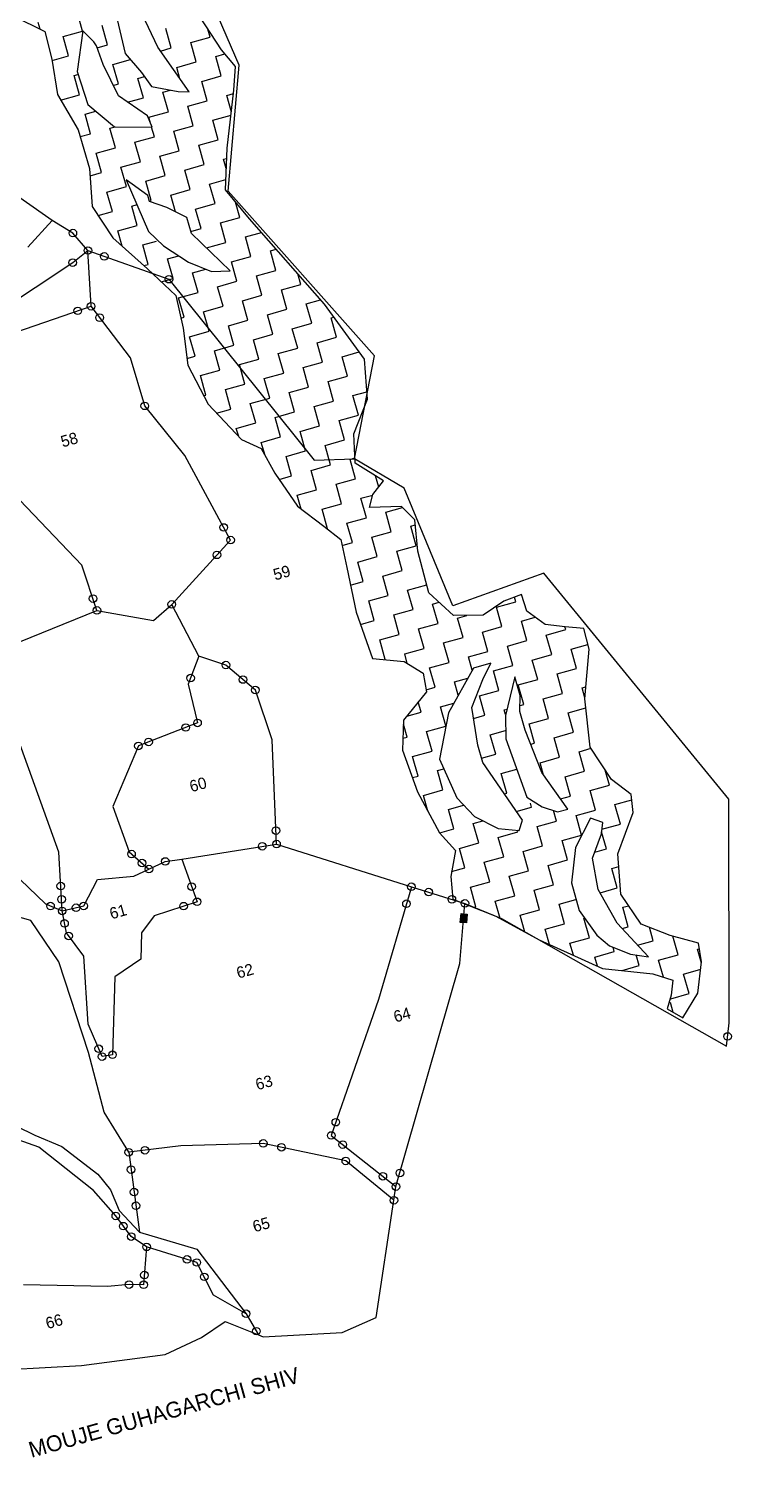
# Model space of a CAD drawing. Header units: metres. Extents: x 305197 to 308416, y 1934351 to 1939212.
# Drawn here: x 307818 to 308416, y 1934351 to 1935566 of the extents above; entities that cross this region are included whole.
import ezdxf

# ---------------------------------------------------------------- set-up
doc = ezdxf.new("R2010")
doc.units = ezdxf.units.M
for name, color, linetype in [('OFF', 1, 'Continuous'), ('POLY_HATCH', 12, 'Continuous'), ('POLY_PARCEL', 6, 'Continuous'), ('POLY_WATER', 4, 'Continuous'), ('TEXT_MAPOUT', 7, 'Continuous'), ('TEXT_PARCEL', 7, 'Continuous'), ('V_BOUND_LINE', 7, 'Continuous')]:
    doc.layers.add(name, color=color, linetype=linetype)
doc.styles.add('TEXT_MAP', font='')
doc.styles.get('TEXT_MAP').set_extended_font_data('Kruti Dev 050')

msp = doc.modelspace()

# ---------------------------------------------------------------- hatches: boundary and pattern name
msp.add_hatch(color=256).paths.add_polyline_path([(308191.4, 1934813.1), (308186.2, 1934813.5), (308185.5, 1934806), (308190.7, 1934805.6)])

# ---------------------------------------------------------------- linework, layer by layer
msp.add_lwpolyline([(308185.5, 1934806), (308186.2, 1934813.5), (308191.4, 1934813.1), (308190.7, 1934805.6)], close=True)
for centre in [(307856.1, 1935392.1), (307868.9, 1935377.3), (307856, 1935367), (307882.8, 1935372.3), (307937.8, 1935352.9), (307871.6, 1935329.9), (307860.2, 1935326), (307878.9, 1935320.2), (307917.2, 1935245.2), (307984.4, 1935141.8), (307990.2, 1935131.1), (307978.6, 1935118.5), (307873.3, 1935081.3), (307940.2, 1935076.4), (307876.6, 1935071.3), (307986.3, 1935024.8), (307956.2, 1935013.7), (308000.7, 1935012.5), (308011.3, 1935003.5), (307962.1, 1934975.6), (307952.1, 1934971.7), (307911.8, 1934956), (307920.5, 1934959.4), (308028.8, 1934884), (308017.1, 1934870.7), (308029.3, 1934872.6), (307906, 1934864.1), (307914.9, 1934856.4), (307934.7, 1934857.8), (307920.8, 1934851.3), (307845.8, 1934836.9), (307957.1, 1934836.4), (308144, 1934836.3), (308158.7, 1934831.8), (307837.1, 1934819.9), (307846.5, 1934825.6), (307858.8, 1934818.5), (307865.3, 1934820), (307950.3, 1934819.8), (307961.7, 1934823.5), (308139.8, 1934821.9), (308178.4, 1934825.6), (308189.5, 1934822.1), (307847, 1934815.7), (307849, 1934805.1), (307852.5, 1934794.5), (308412.9, 1934709), (307878.1, 1934698.6), (307880.9, 1934691.9), (307889.8, 1934693.5), (308079.7, 1934636.1), (308075.8, 1934624.8), (307917.4, 1934612.2), (308018, 1934618.1), (308033.5, 1934614.8), (308085.6, 1934617), (307903.6, 1934610.5), (308088.2, 1934603.2), (307905.6, 1934595.8), (308119.7, 1934590.1), (308134.2, 1934592.9), (307908.1, 1934576.7), (308130.8, 1934581.3), (307909.7, 1934565.1), (308129.1, 1934569.7), (307892.6, 1934556.4), (307899, 1934547.7), (307905.7, 1934538.8), (307918.8, 1934530.1), (307953.2, 1934519.4), (307961.5, 1934516.8), (307916.9, 1934506.1), (307967.8, 1934504.6), (307903.9, 1934498), (307916.3, 1934497.9), (308003.4, 1934473.2), (308012.2, 1934458.4)]:
    msp.add_circle(centre, 3.22)
at = {"layer": 'OFF'}
msp.add_line((307912.8, 1934542.5), (307895.6, 1934561), dxfattribs=at)
at = {"layer": 'POLY_HATCH'}
for p, q in [((307805.4, 1935576.9), (307832.2, 1935563.6)), ((307928.4, 1935550.1), (307915.1, 1935578.2)), ((307982.4, 1935548), (307964.4, 1935575.6)), ((307832.2, 1935563.6), (307838.2, 1935540.1)), ((307864.6, 1935564), (307859.7, 1935529.4)), ((307873.9, 1935554.7), (307864.6, 1935564)), ((307893.8, 1935573.6), (307900.6, 1935544.9)), ((307876.2, 1935551.3), (307873.9, 1935554.7)), ((307881.9, 1935535.6), (307876.2, 1935551.3)), ((307955, 1935512.3), (307928.4, 1935550.1)), ((307838.2, 1935540.1), (307843, 1935509.9)), ((307900.6, 1935544.9), (307914.4, 1935528.8)), ((307994.4, 1935533.7), (307982.4, 1935548)), ((307859.7, 1935529.4), (307868.9, 1935501.4)), ((307894.8, 1935508.7), (307881.9, 1935535.6)), ((307914.4, 1935528.8), (307923.1, 1935516.7)), ((307993.1, 1935513.5), (307994.4, 1935533.7)), ((307923.1, 1935516.7), (307945.6, 1935512.4)), ((307987.2, 1935464.2), (307993.1, 1935513.5)), ((307843, 1935509.9), (307860.5, 1935480)), ((307868.9, 1935501.4), (307891.5, 1935482.5)), ((307919.5, 1935491.7), (307894.8, 1935508.7)), ((307945.6, 1935512.4), (307955, 1935512.3)), ((307923.5, 1935482.2), (307919.5, 1935491.7)), ((307860.5, 1935480), (307870.3, 1935446.9)), ((307891.5, 1935482.5), (307923.5, 1935482.2)), ((307985.8, 1935429), (307987.2, 1935464.2)), ((307870.3, 1935446.9), (307872.4, 1935414.8)), ((307901.5, 1935437.5), (307920.5, 1935393.6)), ((307919.9, 1935424), (307901.5, 1935437.5)), ((308006.2, 1935404.2), (307985.8, 1935429)), ((307921.3, 1935419.1), (307919.9, 1935424)), ((307936.1, 1935413.9), (307921.3, 1935419.1)), ((307872.4, 1935414.8), (307890.1, 1935388.2)), ((307953.1, 1935405.4), (307936.1, 1935413.9)), ((307956.9, 1935391.9), (307953.1, 1935405.4)), ((308070, 1935331.7), (308006.2, 1935404.2)), ((307920.5, 1935393.6), (307933.3, 1935381.2)), ((307989.9, 1935359.9), (307956.9, 1935391.9)), ((307890.1, 1935388.2), (307919.5, 1935361.6)), ((307933.3, 1935381.2), (307954.5, 1935367.3)), ((307954.5, 1935367.3), (307974, 1935359.5)), ((307919.5, 1935361.6), (307943.6, 1935339)), ((307974, 1935359.5), (307989.9, 1935359.9)), ((307943.6, 1935339), (307949.8, 1935311.3)), ((308104.1, 1935285), (308070, 1935331.7)), ((307949.8, 1935311.3), (307953.8, 1935279.7)), ((308106.7, 1935251), (308104.1, 1935285)), ((307953.8, 1935279.7), (307971.2, 1935246.6)), ((307971.2, 1935246.6), (307999.5, 1935216.5)), ((308095.1, 1935221.5), (308106.7, 1935251)), ((308096.2, 1935196.6), (308095.1, 1935221.5)), ((307999.5, 1935216.5), (308016.1, 1935208.9)), ((308016.1, 1935208.9), (308027.8, 1935188.1)), ((308027.8, 1935188.1), (308047.1, 1935159.8)), ((308120.3, 1935181.4), (308096.2, 1935196.6)), ((308111.3, 1935169.8), (308120.3, 1935181.4)), ((308108.4, 1935158.8), (308111.3, 1935169.8)), ((308047.1, 1935159.8), (308069.5, 1935143)), ((308135.6, 1935159.5), (308108.4, 1935158.8)), ((308146.8, 1935148.2), (308135.6, 1935159.5)), ((308069.5, 1935143), (308083.9, 1935131.6)), ((308149.5, 1935121.6), (308146.8, 1935148.2)), ((308083.9, 1935131.6), (308089, 1935107.8)), ((308158.9, 1935086.3), (308149.5, 1935121.6)), ((308089, 1935107.8), (308097, 1935069.9)), ((308179.8, 1935067), (308158.9, 1935086.3)), ((308222.6, 1935079), (308205, 1935067.1)), ((308237.6, 1935084.8), (308222.6, 1935079)), ((308242.1, 1935070.6), (308237.6, 1935084.8)), ((308097, 1935069.9), (308110.8, 1935030.4)), ((308205, 1935067.1), (308179.8, 1935067)), ((308257.6, 1935059.4), (308242.1, 1935070.6)), ((308274.8, 1935057.3), (308257.6, 1935059.4)), ((308290.7, 1935055.9), (308274.8, 1935057.3)), ((308295.1, 1935038.4), (308290.7, 1935055.9)), ((308110.8, 1935030.4), (308137.8, 1935027.8)), ((308137.8, 1935027.8), (308154, 1935017.9)), ((308291.5, 1934996.1), (308295.1, 1935038.4)), ((308154, 1935017.9), (308156.8, 1935002.1)), ((308196.7, 1935022.1), (308175.4, 1934984.2)), ((308211.5, 1935026.3), (308196.7, 1935022.1)), ((308204.7, 1935012.4), (308211.5, 1935026.3)), ((308211.5, 1935026.3), (308211.5, 1935026.3)), ((308195.5, 1934988.6), (308204.7, 1935012.4)), ((308232, 1935014.8), (308224, 1934981.9)), ((308236.5, 1934998.8), (308232, 1935014.8)), ((308156.8, 1935002.1), (308137.3, 1934977.9)), ((308236.3, 1934985.4), (308236.5, 1934998.8)), ((308236.5, 1934998.8), (308236.5, 1934998.8)), ((308296, 1934955.1), (308291.5, 1934996.1)), ((308175.4, 1934984.2), (308167.9, 1934944.9)), ((308200.5, 1934956.7), (308195.5, 1934988.6)), ((308224, 1934981.9), (308224.2, 1934962.1)), ((308240.8, 1934969.4), (308236.3, 1934985.4)), ((308137.3, 1934977.9), (308136.5, 1934952.5)), ((308254.9, 1934933.5), (308240.8, 1934969.4)), ((308204.6, 1934941.9), (308200.5, 1934956.7)), ((308224.2, 1934962.1), (308242.1, 1934912.6)), ((308314, 1934927.5), (308296, 1934955.1)), ((308136.5, 1934952.5), (308149.1, 1934917)), ((308167.9, 1934944.9), (308182.5, 1934911.8)), ((308238.4, 1934892.9), (308204.6, 1934941.9)), ((308276.9, 1934902.4), (308254.9, 1934933.5)), ((308331, 1934914.6), (308314, 1934927.5)), ((308149.1, 1934917), (308168, 1934882.1)), ((308182.5, 1934911.8), (308197.6, 1934896.1)), ((308242.1, 1934912.6), (308255.1, 1934904.3)), ((308332.6, 1934899.5), (308331, 1934914.6)), ((308197.6, 1934896.1), (308217.8, 1934885.8)), ((308255.1, 1934904.3), (308268.3, 1934900)), ((308268.3, 1934900), (308276.9, 1934902.4)), ((308296.4, 1934894.6), (308283.5, 1934869.7)), ((308306.8, 1934890.9), (308296.4, 1934894.6)), ((308319.4, 1934864.2), (308332.6, 1934899.5)), ((308168, 1934882.1), (308181.4, 1934867.1)), ((308217.8, 1934885.8), (308235.5, 1934884.1)), ((308235.5, 1934884.1), (308238.4, 1934892.9)), ((308298, 1934860.5), (308305.5, 1934881.2)), ((308305.5, 1934881.2), (308306.8, 1934890.9)), ((308283.5, 1934869.7), (308280, 1934839.5)), ((308181.4, 1934867.1), (308177.4, 1934845.1)), ((308302.8, 1934833.9), (308298, 1934860.5)), ((308322.1, 1934830.1), (308319.4, 1934864.2)), ((308177.4, 1934845.1), (308179.1, 1934825.8)), ((308280, 1934839.5), (308286.6, 1934816.1)), ((308318.9, 1934805.2), (308302.8, 1934833.9)), ((308179.1, 1934825.8), (308215.8, 1934811.3)), ((308339.5, 1934804.5), (308322.1, 1934830.1)), ((308215.8, 1934811.3), (308252.5, 1934791.2)), ((308286.6, 1934816.1), (308301.8, 1934795.1)), ((308345.5, 1934776.8), (308318.9, 1934805.2)), ((308364.1, 1934794.9), (308339.5, 1934804.5)), ((308252.5, 1934791.2), (308306.6, 1934766.9)), ((308301.8, 1934795.1), (308312.3, 1934786.1)), ((308312.3, 1934786.1), (308330.2, 1934779.1)), ((308388, 1934788.2), (308364.1, 1934794.9)), ((308390.8, 1934772.4), (308388, 1934788.2)), ((308330.2, 1934779.1), (308345.5, 1934776.8)), ((308387.6, 1934745.8), (308390.8, 1934772.4)), ((308306.6, 1934766.9), (308349.2, 1934762.3)), ((308349.2, 1934762.3), (308366.2, 1934756.9)), ((308366.2, 1934756.9), (308365, 1934744.2)), ((308365, 1934744.2), (308361.4, 1934732.6)), ((308374.8, 1934724.7), (308387.6, 1934745.8)), ((308361.4, 1934732.6), (308374.8, 1934724.7))]:
    msp.add_line(p, q, dxfattribs=at)
at = {"layer": 'POLY_HATCH', "linetype": 'Continuous'}
for p, q in [((307864.4, 1935563.9), (307859.7, 1935580.5)), ((307828.3, 1935565.5), (307826.7, 1935571.2)), ((307847.9, 1935559.3), (307864.4, 1935563.9)), ((307885.6, 1935552.1), (307880.9, 1935568.6)), ((307939.8, 1935549.5), (307935.2, 1935566)), ((307972.9, 1935558.8), (307971, 1935565.5)), ((307852.5, 1935542.8), (307847.9, 1935559.3)), ((307876.8, 1935549.6), (307885.6, 1935552.1)), ((307930.6, 1935546.9), (307939.8, 1935549.5)), ((307956.4, 1935554.1), (307972.9, 1935558.8)), ((307961, 1935537.6), (307956.4, 1935554.1)), ((307838.4, 1935538.8), (307852.5, 1935542.8)), ((307890.2, 1935535.5), (307905.1, 1935539.7)), ((307944.5, 1935532.9), (307961, 1935537.6)), ((307977.6, 1935542.2), (307985.4, 1935544.4)), ((307982.2, 1935525.7), (307977.6, 1935542.2)), ((307857.2, 1935526.2), (307860.4, 1935527.1)), ((307861.8, 1935509.7), (307857.2, 1935526.2)), ((307894.9, 1935519), (307890.2, 1935535.5)), ((307911.4, 1935523.6), (307917, 1935525.2)), ((307947.2, 1935523.4), (307944.5, 1935532.9)), ((307965.7, 1935521.1), (307982.2, 1935525.7)), ((307890.5, 1935517.7), (307894.9, 1935519)), ((307916.1, 1935507.1), (307911.4, 1935523.6)), ((307932.6, 1935511.8), (307939.2, 1935513.6)), ((307970.3, 1935504.5), (307965.7, 1935521.1)), ((307845.7, 1935505.2), (307861.8, 1935509.7)), ((307902.6, 1935503.3), (307916.1, 1935507.1)), ((307937.3, 1935495.2), (307932.6, 1935511.8)), ((307953.8, 1935499.9), (307970.3, 1935504.5)), ((307986.9, 1935509.2), (307992.8, 1935510.8)), ((307990.9, 1935494.9), (307986.9, 1935509.2)), ((307866.5, 1935493.1), (307875.7, 1935495.7)), ((307871.1, 1935476.6), (307866.5, 1935493.1)), ((307920.7, 1935490.6), (307937.3, 1935495.2)), ((307922.1, 1935485.5), (307920.7, 1935490.6)), ((307958.4, 1935483.3), (307953.8, 1935499.9)), ((307975, 1935488), (307990.6, 1935492.4)), ((307862.2, 1935474.1), (307871.1, 1935476.6)), ((307887.6, 1935481.3), (307892, 1935482.5)), ((307892.3, 1935464.7), (307887.6, 1935481.3)), ((307925.4, 1935474), (307923.1, 1935482.2)), ((307941.9, 1935478.7), (307958.4, 1935483.3)), ((307946.6, 1935462.1), (307941.9, 1935478.7)), ((307979.6, 1935471.4), (307975, 1935488)), ((307875.8, 1935460.1), (307892.3, 1935464.7)), ((307908.8, 1935469.4), (307925.4, 1935474)), ((307913.5, 1935452.8), (307908.8, 1935469.4)), ((307963.1, 1935466.8), (307979.6, 1935471.4)), ((307967.7, 1935450.3), (307963.1, 1935466.8)), ((307880.4, 1935443.5), (307875.8, 1935460.1)), ((307896.9, 1935448.2), (307913.5, 1935452.8)), ((307930, 1935457.5), (307946.6, 1935462.1)), ((307934.7, 1935441), (307930, 1935457.5)), ((307984.3, 1935454.9), (307986.8, 1935455.6)), ((307986.5, 1935447), (307984.3, 1935454.9)), ((307870.7, 1935440.8), (307880.4, 1935443.5)), ((307901.6, 1935431.7), (307896.9, 1935448.2)), ((307918.1, 1935436.3), (307934.7, 1935441)), ((307951.2, 1935445.6), (307967.7, 1935450.3)), ((307955.9, 1935429.1), (307951.2, 1935445.6)), ((307885.1, 1935427), (307901.6, 1935431.7)), ((307922.8, 1935419.8), (307918.1, 1935436.3)), ((307939.3, 1935424.4), (307955.9, 1935429.1)), ((307972.4, 1935433.7), (307986.1, 1935437.6)), ((307977, 1935417.2), (307972.4, 1935433.7)), ((307889.7, 1935410.5), (307885.1, 1935427)), ((307906.2, 1935415.1), (307910.7, 1935416.4)), ((307921.3, 1935419.3), (307922.8, 1935419.8)), ((307943.3, 1935410.3), (307939.3, 1935424.4)), ((307960.5, 1935412.5), (307977, 1935417.2)), ((307998.2, 1935405.3), (307994.5, 1935418.4)), ((307877.5, 1935407.1), (307889.7, 1935410.5)), ((307910.9, 1935398.6), (307906.2, 1935415.1)), ((307965.2, 1935396), (307960.5, 1935412.5)), ((307981.7, 1935400.7), (307998.2, 1935405.3)), ((307894.4, 1935393.9), (307910.9, 1935398.6)), ((307898, 1935381), (307894.4, 1935393.9)), ((307956.4, 1935393.6), (307965.2, 1935396)), ((307986.3, 1935384.1), (307981.7, 1935400.7)), ((308002.9, 1935388.8), (308016.4, 1935392.6)), ((307915.6, 1935382.1), (307927.1, 1935385.3)), ((307920.2, 1935365.5), (307915.6, 1935382.1)), ((307969.8, 1935379.5), (307986.3, 1935384.1)), ((307969.8, 1935379.3), (307969.8, 1935379.5)), ((308007.5, 1935372.2), (308002.9, 1935388.8)), ((307936.7, 1935370.2), (307946.1, 1935372.8)), ((307941.4, 1935353.6), (307936.7, 1935370.2)), ((307991, 1935367.6), (308007.5, 1935372.2)), ((307995.6, 1935351.1), (307991, 1935367.6)), ((308024.1, 1935376.9), (308029, 1935378.3)), ((308028.7, 1935360.4), (308024.1, 1935376.9)), ((307916.4, 1935364.5), (307920.2, 1935365.5)), ((307957.9, 1935358.3), (307969.1, 1935361.4)), ((307962.6, 1935341.7), (307957.9, 1935358.3)), ((308012.2, 1935355.7), (308028.7, 1935360.4)), ((308016.8, 1935339.2), (308012.2, 1935355.7)), ((308049.9, 1935348.5), (308047.4, 1935357.4)), ((307931.1, 1935350.7), (307941.4, 1935353.6)), ((307979.1, 1935346.4), (307995.6, 1935351.1)), ((307983.8, 1935329.9), (307979.1, 1935346.4)), ((308033.4, 1935343.8), (308049.9, 1935348.5)), ((308038, 1935327.3), (308033.4, 1935343.8)), ((307946, 1935337.1), (307962.6, 1935341.7)), ((307950.7, 1935320.6), (307946, 1935337.1)), ((308000.3, 1935334.5), (308016.8, 1935339.2)), ((308004.9, 1935318), (308000.3, 1935334.5)), ((308054.5, 1935331.9), (308066.8, 1935335.4)), ((308059.2, 1935315.4), (308054.5, 1935331.9)), ((307947.9, 1935319.8), (307950.7, 1935320.6)), ((307967.2, 1935325.2), (307983.8, 1935329.9)), ((307971.9, 1935308.7), (307967.2, 1935325.2)), ((308021.5, 1935322.6), (308038, 1935327.3)), ((308026.1, 1935306.1), (308021.5, 1935322.6)), ((308075.7, 1935320), (308078, 1935320.7)), ((308080.4, 1935303.5), (308075.7, 1935320)), ((307955.3, 1935304), (307971.9, 1935308.7)), ((307988.4, 1935313.3), (308004.9, 1935318)), ((307993.1, 1935296.8), (307988.4, 1935313.3)), ((308042.7, 1935310.7), (308059.2, 1935315.4)), ((308047.3, 1935294.2), (308042.7, 1935310.7)), ((307960, 1935287.5), (307955.3, 1935304)), ((307976.5, 1935292.1), (307993.1, 1935296.8)), ((308009.6, 1935301.4), (308026.1, 1935306.1)), ((308014.2, 1935284.9), (308009.6, 1935301.4)), ((308063.8, 1935298.9), (308080.4, 1935303.5)), ((308068.5, 1935282.3), (308063.8, 1935298.9)), ((307953.1, 1935285.5), (307960, 1935287.5)), ((307981.2, 1935275.6), (307976.5, 1935292.1)), ((307997.7, 1935280.3), (308014.2, 1935284.9)), ((308030.8, 1935289.6), (308047.3, 1935294.2)), ((308035.4, 1935273), (308030.8, 1935289.6)), ((308052, 1935277.7), (308068.5, 1935282.3)), ((308085, 1935287), (308099.6, 1935291.1)), ((308089.7, 1935270.4), (308085, 1935287)), ((307964.6, 1935271), (307981.2, 1935275.6)), ((307969.3, 1935254.4), (307964.6, 1935271)), ((308002.4, 1935263.7), (307997.7, 1935280.3)), ((308018.9, 1935268.4), (308035.4, 1935273)), ((308056.6, 1935261.1), (308052, 1935277.7)), ((308073.1, 1935265.8), (308089.7, 1935270.4)), ((307985.8, 1935259.1), (308002.4, 1935263.7)), ((307990.5, 1935242.5), (307985.8, 1935259.1)), ((308023.5, 1935251.8), (308018.9, 1935268.4)), ((308040.1, 1935256.5), (308056.6, 1935261.1)), ((308077.8, 1935249.3), (308073.1, 1935265.8)), ((307967.4, 1935253.9), (307969.3, 1935254.4)), ((308007, 1935247.2), (308023.5, 1935251.8)), ((308011.7, 1935230.7), (308007, 1935247.2)), ((308044.7, 1935240), (308040.1, 1935256.5)), ((308061.3, 1935244.6), (308077.8, 1935249.3)), ((308094.3, 1935253.9), (308106.2, 1935257.2)), ((308099, 1935237.4), (308094.3, 1935253.9)), ((307978.2, 1935239.1), (307990.5, 1935242.5)), ((308028.2, 1935235.3), (308044.7, 1935240)), ((308032.8, 1935218.8), (308028.2, 1935235.3)), ((308065.9, 1935228.1), (308061.3, 1935244.6)), ((308082.5, 1935232.7), (308099, 1935237.4)), ((307995.1, 1935226), (308011.7, 1935230.7)), ((307997.1, 1935219.1), (307995.1, 1935226)), ((308049.4, 1935223.4), (308065.9, 1935228.1)), ((308054, 1935206.9), (308049.4, 1935223.4)), ((308087.1, 1935216.2), (308082.5, 1935232.7)), ((308016.3, 1935214.1), (308032.8, 1935218.8)), ((308019.5, 1935202.9), (308016.3, 1935214.1)), ((308070.6, 1935211.5), (308087.1, 1935216.2)), ((308075.2, 1935195), (308070.6, 1935211.5)), ((308037.5, 1935202.2), (308054, 1935206.9)), ((308042.1, 1935185.7), (308037.5, 1935202.2)), ((308091.8, 1935199.7), (308096, 1935200.9)), ((308096.4, 1935183.1), (308091.8, 1935199.7)), ((308031.5, 1935182.7), (308042.1, 1935185.7)), ((308058.7, 1935190.3), (308075.2, 1935195)), ((308063.3, 1935173.8), (308058.7, 1935190.3)), ((308116.2, 1935176.1), (308113.5, 1935185.7)), ((308046.8, 1935169.2), (308063.3, 1935173.8)), ((308079.9, 1935178.5), (308096.4, 1935183.1)), ((308084.5, 1935161.9), (308079.9, 1935178.5)), ((308050.1, 1935157.5), (308046.8, 1935169.2)), ((308068, 1935157.3), (308084.5, 1935161.9)), ((308101.1, 1935166.6), (308111.2, 1935169.4)), ((308105.7, 1935150), (308101.1, 1935166.6)), ((308072.6, 1935140.7), (308068, 1935157.3)), ((308089.2, 1935145.4), (308105.7, 1935150)), ((308122.2, 1935154.7), (308136.4, 1935158.7)), ((308126.9, 1935138.2), (308122.2, 1935154.7)), ((308072.4, 1935140.7), (308072.6, 1935140.7)), ((308093.8, 1935128.9), (308089.2, 1935145.4)), ((308110.4, 1935133.5), (308126.9, 1935138.2)), ((308143.4, 1935142.8), (308147.3, 1935143.9)), ((308148.1, 1935126.3), (308143.4, 1935142.8)), ((308085.1, 1935126.4), (308093.8, 1935128.9)), ((308115, 1935117), (308110.4, 1935133.5)), ((308131.5, 1935121.6), (308148.1, 1935126.3)), ((308098.5, 1935112.3), (308115, 1935117)), ((308103.1, 1935095.8), (308098.5, 1935112.3)), ((308136.2, 1935105.1), (308131.5, 1935121.6)), ((308119.7, 1935100.4), (308136.2, 1935105.1)), ((308124.3, 1935083.9), (308119.7, 1935100.4)), ((308092.2, 1935092.7), (308103.1, 1935095.8)), ((308140.8, 1935088.6), (308157.1, 1935093.1)), ((308145.5, 1935072), (308140.8, 1935088.6)), ((308107.8, 1935079.3), (308124.3, 1935083.9)), ((308112.4, 1935062.7), (308107.8, 1935079.3)), ((308162, 1935076.7), (308167.6, 1935078.2)), ((308166.7, 1935060.1), (308162, 1935076.7)), ((308216.3, 1935074.1), (308232.8, 1935078.7)), ((308232.8, 1935078.7), (308231.7, 1935082.6)), ((308129, 1935067.4), (308145.5, 1935072)), ((308133.6, 1935050.8), (308129, 1935067.4)), ((308183.2, 1935064.8), (308191.2, 1935067)), ((308187.9, 1935048.3), (308183.2, 1935064.8)), ((308220.9, 1935057.6), (308216.3, 1935074.1)), ((308237.5, 1935062.2), (308249.1, 1935065.5)), ((308100.7, 1935059.4), (308112.4, 1935062.7)), ((308150.1, 1935055.5), (308166.7, 1935060.1)), ((308154.8, 1935038.9), (308150.1, 1935055.5)), ((308204.4, 1935052.9), (308220.9, 1935057.6)), ((308209, 1935036.4), (308204.4, 1935052.9)), ((308242.1, 1935045.7), (308237.5, 1935062.2)), ((308258.7, 1935050.3), (308275.2, 1935055)), ((308275.2, 1935055), (308274.5, 1935057.3)), ((308117.1, 1935046.2), (308133.6, 1935050.8)), ((308121.7, 1935029.6), (308117.1, 1935046.2)), ((308171.3, 1935043.6), (308187.9, 1935048.3)), ((308176, 1935027.1), (308171.3, 1935043.6)), ((308225.6, 1935041), (308242.1, 1935045.7)), ((308230.2, 1935024.5), (308225.6, 1935041)), ((308263.3, 1935033.8), (308258.7, 1935050.3)), ((308279.8, 1935038.4), (308294.1, 1935042.4)), ((308121, 1935029.5), (308121.7, 1935029.6)), ((308138.3, 1935034.3), (308154.8, 1935038.9)), ((308140.5, 1935026.2), (308138.3, 1935034.3)), ((308159.4, 1935022.4), (308176, 1935027.1)), ((308192.5, 1935031.7), (308209, 1935036.4)), ((308195.7, 1935020.4), (308192.5, 1935031.7)), ((308246.8, 1935029.1), (308263.3, 1935033.8)), ((308251.4, 1935012.6), (308246.8, 1935029.1)), ((308284.5, 1935021.9), (308279.8, 1935038.4)), ((308164.1, 1935005.9), (308159.4, 1935022.4)), ((308213.7, 1935019.8), (308230.2, 1935024.5)), ((308218.3, 1935003.3), (308213.7, 1935019.8)), ((308268, 1935017.2), (308284.5, 1935021.9)), ((308272.6, 1935000.7), (308268, 1935017.2)), ((308156.5, 1935003.7), (308164.1, 1935005.9)), ((308180.6, 1935010.5), (308192, 1935013.7)), ((308183.8, 1934999.2), (308180.6, 1935010.5)), ((308201.8, 1934998.6), (308218.3, 1935003.3)), ((308234.9, 1935007.9), (308251.4, 1935012.6)), ((308239.5, 1934991.4), (308234.9, 1935007.9)), ((308289.1, 1935005.4), (308292.3, 1935006.3)), ((308291.5, 1934996.9), (308289.1, 1935005.4)), ((308152.2, 1934984.7), (308149.8, 1934993.4)), ((308168.7, 1934989.3), (308180.1, 1934992.5)), ((308206.5, 1934982.1), (308201.8, 1934998.6)), ((308236.4, 1934990.5), (308239.5, 1934991.4)), ((308256.1, 1934996.1), (308272.6, 1935000.7)), ((308260.7, 1934979.5), (308256.1, 1934996.1)), ((308140, 1934981.3), (308152.2, 1934984.7)), ((308173.3, 1934973.2), (308168.7, 1934989.3)), ((308196.9, 1934979.4), (308206.5, 1934982.1)), ((308223, 1934986.8), (308225.3, 1934987.4)), ((308224.1, 1934982.7), (308223, 1934986.8)), ((308244.2, 1934974.9), (308260.7, 1934979.5)), ((308277.3, 1934984.2), (308292.3, 1934988.4)), ((308281.9, 1934967.6), (308277.3, 1934984.2)), ((308140.3, 1934963.5), (308137.2, 1934974.5)), ((308156.9, 1934968.2), (308173.2, 1934972.8)), ((308161.5, 1934951.6), (308156.9, 1934968.2)), ((308211.1, 1934965.6), (308224.1, 1934969.2)), ((308248.8, 1934958.3), (308244.2, 1934974.9)), ((308265.4, 1934963), (308281.9, 1934967.6)), ((308136.8, 1934962.5), (308140.3, 1934963.5)), ((308215.8, 1934949), (308211.1, 1934965.6)), ((308245.5, 1934957.4), (308248.8, 1934958.3)), ((308270, 1934946.5), (308265.4, 1934963)), ((308145, 1934947), (308161.5, 1934951.6)), ((308149.6, 1934930.4), (308145, 1934947)), ((308203.6, 1934945.6), (308215.8, 1934949)), ((308253.5, 1934941.8), (308270, 1934946.5)), ((308286.6, 1934951.1), (308296.8, 1934954)), ((308291.2, 1934934.6), (308286.6, 1934951.1)), ((308144.8, 1934929.1), (308149.6, 1934930.4)), ((308166.2, 1934935.1), (308171.5, 1934936.6)), ((308170.8, 1934918.6), (308166.2, 1934935.1)), ((308220.4, 1934932.5), (308233.6, 1934936.2)), ((308225.1, 1934916), (308220.4, 1934932.5)), ((308256.4, 1934931.3), (308253.5, 1934941.8)), ((308274.7, 1934929.9), (308291.2, 1934934.6)), ((308279.3, 1934913.4), (308274.7, 1934929.9)), ((308312.4, 1934922.7), (308308.8, 1934935.4)), ((308154.3, 1934913.9), (308170.8, 1934918.6)), ((308295.9, 1934918), (308312.4, 1934922.7)), ((308300.5, 1934901.5), (308295.9, 1934918)), ((308158, 1934900.6), (308154.3, 1934913.9)), ((308175.5, 1934902), (308188.4, 1934905.7)), ((308222.9, 1934915.4), (308225.1, 1934916)), ((308246.2, 1934904.1), (308245.3, 1934907.5)), ((308270.8, 1934911), (308279.3, 1934913.4)), ((308317, 1934906.2), (308331.5, 1934910.2)), ((308321.7, 1934889.6), (308317, 1934906.2)), ((308180.1, 1934885.5), (308175.5, 1934902)), ((308233.2, 1934900.4), (308246.2, 1934904.1)), ((308267.4, 1934892.2), (308264.9, 1934901.1)), ((308284, 1934896.9), (308300.5, 1934901.5)), ((308288.6, 1934880.3), (308284, 1934896.9)), ((308168.1, 1934882.1), (308180.1, 1934885.5)), ((308196.6, 1934890.1), (308204.7, 1934892.4)), ((308201.3, 1934873.6), (308196.6, 1934890.1)), ((308217.8, 1934878.2), (308234.4, 1934882.9)), ((308234.4, 1934882.9), (308234, 1934884.3)), ((308250.9, 1934887.5), (308267.4, 1934892.2)), ((308255.6, 1934871), (308250.9, 1934887.5)), ((308309.8, 1934868.4), (308305.7, 1934882.9)), ((308306, 1934885.2), (308321.7, 1934889.6)), ((308184.8, 1934868.9), (308201.3, 1934873.6)), ((308222.5, 1934861.7), (308217.8, 1934878.2)), ((308239, 1934866.4), (308255.6, 1934871)), ((308272.1, 1934875.7), (308288.6, 1934880.3)), ((308276.7, 1934859.1), (308272.1, 1934875.7)), ((308189.4, 1934852.4), (308184.8, 1934868.9)), ((308205.9, 1934857.1), (308222.5, 1934861.7)), ((308210.6, 1934840.5), (308205.9, 1934857.1)), ((308243.7, 1934849.8), (308239, 1934866.4)), ((308260.2, 1934854.5), (308276.7, 1934859.1)), ((308299.9, 1934865.6), (308309.8, 1934868.4)), ((308178.1, 1934849.2), (308189.4, 1934852.4)), ((308227.1, 1934845.2), (308243.7, 1934849.8)), ((308231.8, 1934828.6), (308227.1, 1934845.2)), ((308264.9, 1934837.9), (308260.2, 1934854.5)), ((308314.5, 1934851.9), (308320.3, 1934853.5)), ((308319.1, 1934835.4), (308314.5, 1934851.9)), ((308194.1, 1934835.9), (308210.6, 1934840.5)), ((308198.7, 1934819.3), (308194.1, 1934835.9)), ((308248.3, 1934833.3), (308264.9, 1934837.9)), ((308253, 1934816.8), (308248.3, 1934833.3)), ((308304.4, 1934831.2), (308319.1, 1934835.4)), ((308215.2, 1934824), (308231.8, 1934828.6)), ((308219.4, 1934809.4), (308215.2, 1934824)), ((308269.5, 1934821.4), (308283.9, 1934825.5)), ((308274.2, 1934804.9), (308269.5, 1934821.4)), ((308196.8, 1934818.8), (308198.7, 1934819.3)), ((308236.4, 1934812.1), (308253, 1934816.8)), ((308240.5, 1934797.8), (308236.4, 1934812.1)), ((308290.7, 1934809.5), (308291.2, 1934809.7)), ((308295.3, 1934793), (308290.7, 1934809.5)), ((308323.8, 1934818.8), (308328.8, 1934820.2)), ((308328.4, 1934802.3), (308323.8, 1934818.8)), ((308257.6, 1934800.2), (308274.2, 1934804.9)), ((308261.3, 1934787.3), (308257.6, 1934800.2)), ((308323.1, 1934800.8), (308328.4, 1934802.3)), ((308349.6, 1934790.4), (308346.4, 1934801.8)), ((308278.8, 1934788.3), (308295.3, 1934793)), ((308281.7, 1934778.1), (308278.8, 1934788.3)), ((308316.5, 1934781.1), (308315.5, 1934784.9)), ((308336.3, 1934786.7), (308349.6, 1934790.4)), ((308370.8, 1934778.5), (308366.4, 1934794.2)), ((308300, 1934776.5), (308316.5, 1934781.1)), ((308302.1, 1934768.9), (308300, 1934776.5)), ((308337.7, 1934769.2), (308335.1, 1934778.4)), ((308354.2, 1934773.9), (308370.8, 1934778.5)), ((308358.3, 1934759.4), (308354.2, 1934773.9)), ((308387.3, 1934783.2), (308388.8, 1934783.6)), ((308390.7, 1934771.2), (308387.3, 1934783.2)), ((308323.1, 1934765.1), (308337.7, 1934769.2)), ((308375.4, 1934762), (308390.1, 1934766.1)), ((308380.1, 1934745.5), (308375.4, 1934762)), ((308366.7, 1934729.5), (308364.4, 1934737.9)), ((308364.7, 1934741.1), (308380.1, 1934745.5))]:
    msp.add_line(p, q, dxfattribs=at)
at = {"layer": 'POLY_PARCEL'}
for p, q in [((307838.6, 1935402.7), (307761.7, 1935456.5)), ((307838.6, 1935402.7), (307817.9, 1935380)), ((307856.1, 1935392.1), (307838.6, 1935402.7)), ((307868.9, 1935377.3), (307856.1, 1935392.1)), ((307868.9, 1935377.3), (307937.8, 1935352.9)), ((307937.8, 1935352.9), (308061.3, 1935199.1)), ((307905, 1935285.9), (307871.6, 1935329.9)), ((307917.2, 1935245.2), (307905, 1935285.9)), ((307951.2, 1935203), (307917.2, 1935245.2)), ((307990.2, 1935131.1), (307951.2, 1935203)), ((308061.3, 1935199.1), (308095.6, 1935200.1)), ((307863.8, 1935109.7), (307811, 1935165.1)), ((307940.2, 1935076.4), (307990.2, 1935131.1)), ((307876.6, 1935071.3), (307863.8, 1935109.7)), ((307924.6, 1935062.7), (307940.2, 1935076.4)), ((307963.2, 1935032.3), (307940.2, 1935076.4)), ((307771.5, 1935028.7), (307876.6, 1935071.3)), ((307876.6, 1935071.3), (307924.6, 1935062.7)), ((307963.2, 1935032.3), (307954.2, 1935008.5)), ((307986.3, 1935024.8), (307963.2, 1935032.3)), ((308011.3, 1935003.5), (307986.3, 1935024.8)), ((307844.2, 1934865.7), (307790.7, 1935013.8)), ((307954.2, 1935008.5), (307962.1, 1934975.6)), ((308025.7, 1934961.2), (308011.3, 1935003.5)), ((307962.1, 1934975.6), (307911.8, 1934956)), ((307911.8, 1934956), (307890, 1934904.6)), ((308029.3, 1934872.6), (308025.7, 1934961.2)), ((307890, 1934904.6), (307903.9, 1934866)), ((307948.7, 1934859.8), (308029.3, 1934872.6)), ((308029.3, 1934872.6), (308144, 1934836.3)), ((307847, 1934815.7), (307844.2, 1934865.7)), ((307903.9, 1934866), (307920.8, 1934851.3)), ((307920.8, 1934851.3), (307934.7, 1934857.8)), ((307934.7, 1934857.8), (307948.7, 1934859.8)), ((307948.7, 1934859.8), (307961.7, 1934823.5)), ((307797.1, 1934856.1), (307832.9, 1934821.7)), ((307877, 1934842.5), (307908, 1934845.2)), ((307908, 1934845.2), (307920.8, 1934851.3)), ((307865.3, 1934820), (307877, 1934842.5)), ((308144, 1934836.3), (308116, 1934740.4)), ((308144, 1934836.3), (308189.5, 1934822.1)), ((307832.9, 1934821.7), (307847, 1934815.7)), ((307961.7, 1934823.5), (307925.1, 1934811.7)), ((307820.4, 1934807.6), (307801.2, 1934812.9)), ((307847, 1934815.7), (307865.3, 1934820)), ((307850.6, 1934797), (307847, 1934815.7)), ((307925.1, 1934811.7), (307914.6, 1934797.2)), ((307844.2, 1934772.4), (307820.4, 1934807.6)), ((307865.5, 1934777.4), (307850.6, 1934797)), ((307914.6, 1934797.2), (307913.8, 1934774.6)), ((307869.4, 1934695.3), (307844.2, 1934772.4)), ((307869.2, 1934719.5), (307865.5, 1934777.4)), ((307913.8, 1934774.6), (307891.9, 1934759.8)), ((307891.9, 1934759.8), (307889.8, 1934693.5)), ((308116, 1934740.4), (308075.8, 1934624.8)), ((307880.9, 1934691.9), (307869.2, 1934719.5)), ((307882.6, 1934644.7), (307869.4, 1934695.3)), ((307889.8, 1934693.5), (307880.9, 1934691.9)), ((307903.6, 1934610.5), (307882.6, 1934644.7)), ((307947.8, 1934616.1), (307903.6, 1934610.5)), ((308018, 1934618.1), (307947.8, 1934616.1)), ((308088.2, 1934603.2), (308018, 1934618.1)), ((308075.8, 1934624.8), (308130.8, 1934581.3)), ((307903.6, 1934610.5), (307912.8, 1934542.5)), ((308129.1, 1934569.7), (308088.2, 1934603.2)), ((308129.1, 1934569.7), (308130.8, 1934581.3)), ((307918.8, 1934530.1), (307916.3, 1934497.9)), ((307885.6, 1934496.3), (307814.2, 1934497.8)), ((307903.9, 1934498), (307885.6, 1934496.3)), ((307916.3, 1934497.9), (307903.9, 1934498)), ((308003.4, 1934473.2), (308014.1, 1934455.2))]:
    msp.add_line(p, q, dxfattribs=at)
at = {"layer": 'POLY_WATER'}
for p, q in [((307856, 1935367), (307868.9, 1935377.3)), ((307871.6, 1935329.9), (307868.9, 1935377.3)), ((307742.4, 1935291.9), (307856, 1935367)), ((307733, 1935282.3), (307871.6, 1935329.9)), ((307770.8, 1934650.6), (307823.9, 1934625.2)), ((307827.2, 1934615), (307756.3, 1934640)), ((307823.9, 1934625.2), (307846.8, 1934615.4)), ((307873.7, 1934578.1), (307827.2, 1934615)), ((307846.8, 1934615.4), (307877.2, 1934591.8)), ((307877.2, 1934591.8), (307888.2, 1934578.5)), ((307892.6, 1934556.4), (307873.7, 1934578.1)), ((307888.2, 1934578.5), (307895.6, 1934561)), ((307905.7, 1934538.8), (307892.6, 1934556.4)), ((307912.8, 1934542.5), (307961.4, 1934528)), ((307918.8, 1934530.1), (307905.7, 1934538.8)), ((307961.5, 1934516.8), (307918.8, 1934530.1)), ((307961.4, 1934528), (308003.4, 1934473.2)), ((307975.8, 1934488.9), (307961.5, 1934516.8)), ((308003.4, 1934473.2), (307975.8, 1934488.9))]:
    msp.add_line(p, q, dxfattribs=at)
at = {"layer": 'V_BOUND_LINE'}
for p, q in [((307997.5, 1935535), (307960.9, 1935619.4)), ((307988.3, 1935427.7), (307997.5, 1935535)), ((308112.5, 1935287.7), (307988.3, 1935427.7)), ((308095.6, 1935200.1), (308112.5, 1935287.7)), ((308137.8, 1935175.2), (308095.6, 1935200.1)), ((308179.2, 1935075.2), (308137.8, 1935175.2)), ((308256.5, 1935103), (308179.2, 1935075.2)), ((308413.9, 1934910.7), (308256.5, 1935103)), ((308414.3, 1934720.7), (308413.9, 1934910.7)), ((308185.2, 1934771), (308189.5, 1934822.1)), ((308189.5, 1934822.1), (308220.7, 1934809.3)), ((308220.7, 1934809.3), (308411.9, 1934700.7)), ((308130.8, 1934581.3), (308185.2, 1934771)), ((308411.9, 1934700.7), (308414.3, 1934720.7)), ((308113.9, 1934469.9), (308129.1, 1934569.7)), ((308085.2, 1934457.4), (308113.9, 1934469.9)), ((307965.5, 1934453), (307985.6, 1934466.6)), ((307985.6, 1934466.6), (308014.1, 1934455.2)), ((308017.9, 1934453.7), (308085.2, 1934457.4)), ((307934.5, 1934438.5), (307965.5, 1934453)), ((308014.1, 1934455.2), (308017.9, 1934453.7)), ((307863.4, 1934429.1), (307934.5, 1934438.5)), ((307801.6, 1934425.7), (307863.4, 1934429.1))]:
    msp.add_line(p, q, dxfattribs=at)

# ---------------------------------------------------------------- texts
at = {"layer": 'TEXT_MAPOUT', "ltscale": 10}
msp.add_text('MOUJE GUHAGARCHI SHIV', height=13.525, rotation=15.7083, dxfattribs=at).set_placement((307820.8, 1934350.6))
at = {"layer": 'TEXT_PARCEL', "ltscale": 10, "style": 'TEXT_MAP'}
for s, p in [('58', (307847.4, 1935209.8)), ('59', (308028.1, 1935096.7)), ('60', (307956.9, 1934916.6)), ('61', (307888.9, 1934808.5)), ('62', (307996.8, 1934758.1)), ('64', (308130.4, 1934720.8)), ('63', (308013, 1934663.2)), ('65', (308010.6, 1934542.4)), ('66', (307834.5, 1934460.1))]:
    msp.add_text(s, height=9.74, rotation=15.7083, dxfattribs=at).set_placement(p)

doc.saveas('drawing.dxf')
